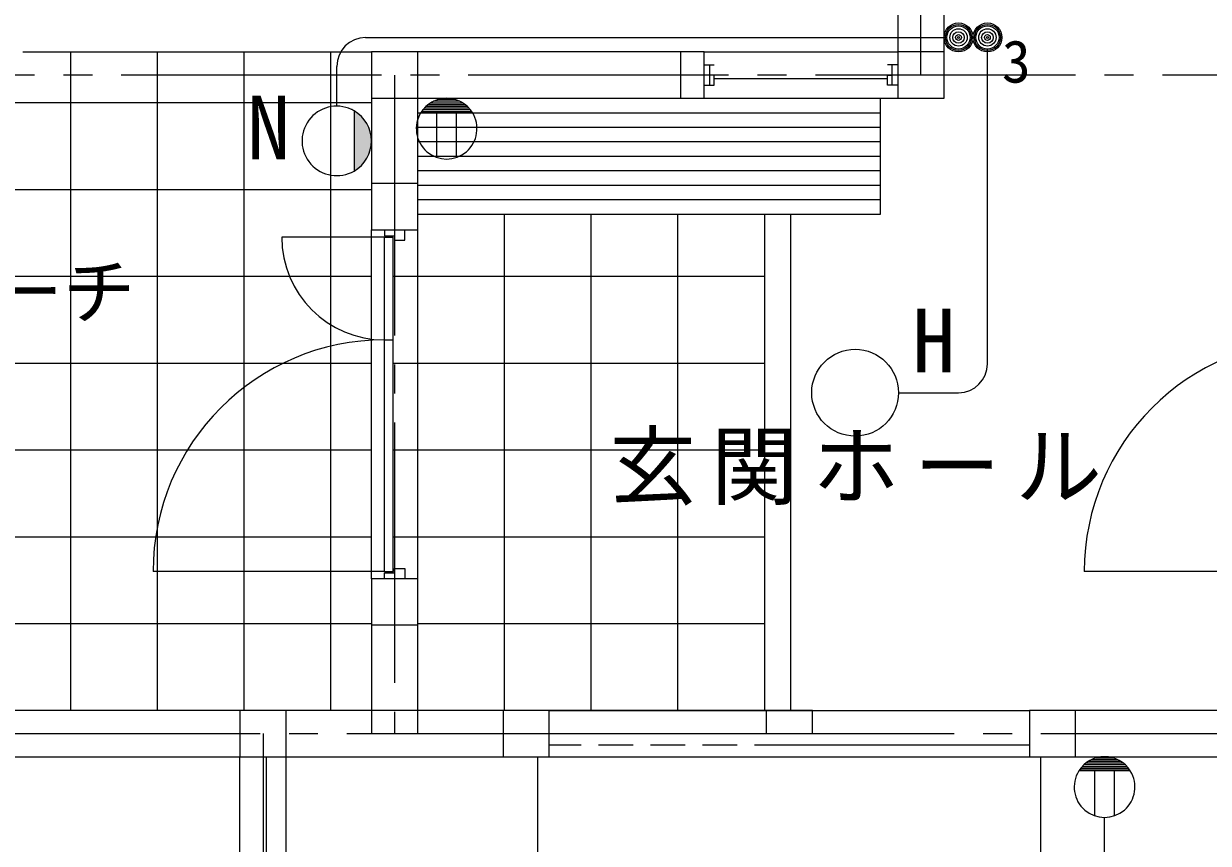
# Model space of a CAD drawing. Units: millimetres, scale not verified. Extents: x -17179 to 17748, y -9423 to 12077.
# Drawn here: x -15097 to -11000, y 5714 to 8545 of the extents above; entities that cross this region are included whole.
import ezdxf
from ezdxf.enums import TextEntityAlignment as Align

# ---------------------------------------------------------------- set-up
doc = ezdxf.new("R2010")
doc.units = ezdxf.units.MM
doc.header["$LTSCALE"] = 100
doc.linetypes.add('CHAIN2', pattern=[12, 9, -1, 1, -1])
doc.linetypes.add('DASHED1', pattern=[1.8, 1.2, -0.6])
for name, color, linetype, lineweight in [('0-0_基準線', 5, 'CHAIN2', 9), ('0-1_仕上げ', 5, 'Continuous', 9), ('0-3_建具', 5, 'Continuous', 9), ('0-5_見え掛り', 5, 'Continuous', 9), ('0-C_ハッチング', 5, 'Continuous', 9), ('6-2_配線', 2, 'Continuous', 13), ('6-B_記号', 3, 'Continuous', 13)]:
    doc.layers.add(name, color=color, linetype=linetype, lineweight=lineweight)
doc.layers.add('0-A_文字', color=5, linetype='Continuous')
doc.styles.add('ＭＳ ゴシック', font='')
doc.styles.get('ＭＳ ゴシック').set_extended_font_data('MS Gothic')

msp = doc.modelspace()

# ---------------------------------------------------------------- hatches: boundary and pattern name
at = {"layer": '6-B_記号'}
msp.add_hatch(color=8, dxfattribs=at).paths.add_polyline_path([(-13954.1, 8036.4, 0.57735), (-13954.1, 8244.2)])

# ---------------------------------------------------------------- linework, layer by layer
at = {"layer": '0-0_基準線'}
for p, q in [((-11994.1, 8367.8), (-11994.1, 9732.8)), ((-4259.1, 8367.8), (-15179.1, 8367.8)), ((-13814.1, 8367.8), (-13814.1, 6092.8)), ((-15179.1, 6092.8), (-10629.1, 6092.8)), ((-14269.1, 6092.8), (-14269.1, 2452.8))]:
    msp.add_line(p, q, dxfattribs=at)
at = {"layer": '0-1_仕上げ'}
for p, q in [((-12074.1, 9222.8), (-12074.1, 8287.8)), ((-11914.1, 8287.8), (-11914.1, 9222.8)), ((-13894.1, 8447.8), (-13894.1, 7832.8)), ((-12744.1, 8447.8), (-13894.1, 8447.8)), ((-13734.1, 7832.8), (-13734.1, 8447.8)), ((-12824.1, 8287.8), (-12824.1, 8447.8)), ((-12744.1, 8287.8), (-12744.1, 8447.8)), ((-11914.1, 8447.8), (-12074.1, 8447.8)), ((-13894.1, 8287.8), (-12744.1, 8287.8)), ((-12074.1, 8287.8), (-11914.1, 8287.8)), ((-13734.1, 7992.8), (-13894.1, 7992.8)), ((-13894.1, 7832.8), (-13734.1, 7832.8)), ((-13894.1, 6627.8), (-13894.1, 6092.8)), ((-13734.1, 6627.8), (-13894.1, 6627.8)), ((-13894.1, 6467.8), (-13734.1, 6467.8)), ((-12369.1, 6172.8), (-15259.1, 6172.8)), ((-14349.1, 6172.8), (-14349.1, 6012.8)), ((-14189.1, 6012.8), (-14189.1, 6172.8)), ((-13439.1, 6172.8), (-13439.1, 6012.8)), ((-13279.1, 6012.8), (-13279.1, 6172.8)), ((-12529.1, 6172.8), (-12529.1, 6092.8)), ((-10549.1, 6172.8), (-11619.1, 6172.8)), ((-11619.1, 6172.8), (-11619.1, 6012.8)), ((-11459.1, 6012.8), (-11459.1, 6172.8)), ((-15259.1, 6012.8), (-13279.1, 6012.8)), ((-11619.1, 6012.8), (-10549.1, 6012.8))]:
    msp.add_line(p, q, dxfattribs=at)
for points in [[(-13894.1, 6092.8), (-13734.1, 6092.8), (-13734.1, 6627.8)], [(-13279.1, 6092.8), (-12369.1, 6092.8), (-12369.1, 6172.8)]]:
    msp.add_lwpolyline(points, dxfattribs=at)
at = {"layer": '0-3_建具'}
for p, q in [((-12744.1, 8447.8), (-12074.1, 8447.8)), ((-12744.1, 8402.8), (-12709.1, 8402.8)), ((-12724.1, 8332.8), (-12724.1, 8402.8)), ((-12074.1, 8402.8), (-12109.1, 8402.8)), ((-12094.1, 8332.8), (-12094.1, 8402.8)), ((-12709.1, 8355.8), (-12109.1, 8355.8)), ((-12744.1, 8287.8), (-12074.1, 8287.8)), ((-13894.1, 6627.8), (-13894.1, 7832.8)), ((-13849.1, 7807.8), (-14204.1, 7807.8)), ((-13849.1, 6652.8), (-13849.1, 7807.8)), ((-13849.1, 7807.8), (-13819.1, 7807.8)), ((-13819.1, 6652.8), (-13819.1, 7807.8)), ((-13849.1, 7452.8), (-13819.1, 7452.8)), ((-13849.1, 6652.8), (-14649.1, 6652.8)), ((-13849.1, 6652.8), (-13819.1, 6652.8)), ((-10629.1, 6652.8), (-11429.1, 6652.8)), ((-13279.1, 6172.8), (-11619.1, 6172.8)), ((-11619.1, 6052.8), (-12449.1, 6052.8)), ((-14349.1, 4352.8), (-14349.1, 6012.8)), ((-14257.1, 5147.8), (-14257.1, 6012.8)), ((-14189.1, 4352.8), (-14189.1, 6012.8)), ((-13279.1, 6012.8), (-11619.1, 6012.8))]:
    msp.add_line(p, q, dxfattribs=at)
at = {"layer": '0-3_建具', "linetype": 'DASHED1'}
msp.add_line((-12449.1, 6052.8), (-13279.1, 6052.8), dxfattribs=at)
msp.add_line((-12449.1, 6052.8), (-13279.1, 6052.8), dxfattribs=at)
at = {"layer": '0-3_建具'}
for points in [[(-12744.1, 8332.8), (-12709.1, 8332.8), (-12709.1, 8367.8), (-12724.1, 8367.8)], [(-12074.1, 8332.8), (-12109.1, 8332.8), (-12109.1, 8367.8), (-12094.1, 8367.8)], [(-13849.1, 7832.8), (-13849.1, 7812.8), (-13814.1, 7812.8), (-13814.1, 7797.8), (-13779.1, 7797.8), (-13779.1, 7832.8)], [(-13849.1, 6627.8), (-13849.1, 6647.8), (-13814.1, 6647.8), (-13814.1, 6662.8), (-13779.1, 6662.8), (-13779.1, 6627.8)]]:
    msp.add_lwpolyline(points, dxfattribs=at)
for centre, radius, start, end in [((-13849.1, 7807.8), 355, 180, 270), ((-13849.1, 6652.8), 800, 90, 180), ((-10629.1, 6652.8), 800, 90, 180)]:
    msp.add_arc(centre, radius, start, end, dxfattribs=at)
at = {"layer": '0-5_見え掛り'}
for p, q in [((-15099.1, 8447.8), (-13894.1, 8447.8)), ((-12534.1, 6172.8), (-12534.1, 7887.8)), ((-12444.1, 6172.8), (-12444.1, 7887.8)), ((-13319.1, 2532.8), (-13319.1, 6012.8)), ((-11579.1, 2532.8), (-11579.1, 6012.8))]:
    msp.add_line(p, q, dxfattribs=at)
msp.add_lwpolyline([(-13734.1, 7887.8), (-12134.1, 7887.8), (-12134.1, 8287.8)], dxfattribs=at)
at = {"layer": '0-C_ハッチング'}
for p, q in [((-14934.1, 6172.8), (-14934.1, 8447.8)), ((-14634.1, 6172.8), (-14634.1, 8447.8)), ((-14334.1, 6172.8), (-14334.1, 8447.8)), ((-14034.1, 6172.8), (-14034.1, 8447.8)), ((-17029.1, 8272.8), (-13894.1, 8272.8)), ((-13734.1, 8237.8), (-12134.1, 8237.8)), ((-13734.1, 8187.8), (-12134.1, 8187.8)), ((-13734.1, 8137.8), (-12134.1, 8137.8)), ((-13734.1, 8087.8), (-12134.1, 8087.8)), ((-13734.1, 8037.8), (-12134.1, 8037.8)), ((-13734.1, 7987.8), (-12134.1, 7987.8)), ((-17029.1, 7972.8), (-13894.1, 7972.8)), ((-13734.1, 7937.8), (-12134.1, 7937.8)), ((-13734.1, 6627.8), (-13734.1, 7887.8)), ((-13434.1, 6172.8), (-13434.1, 7887.8)), ((-13134.1, 6172.8), (-13134.1, 7887.8)), ((-12834.1, 6172.8), (-12834.1, 7887.8)), ((-17029.1, 7672.8), (-13894.1, 7672.8)), ((-13819.1, 7672.8), (-12534.1, 7672.8)), ((-17029.1, 7372.8), (-13894.1, 7372.8)), ((-13819.1, 7372.8), (-12534.1, 7372.8)), ((-17029.1, 7072.8), (-13894.1, 7072.8)), ((-13819.1, 7072.8), (-12534.1, 7072.8)), ((-17029.1, 6772.8), (-13894.1, 6772.8)), ((-13819.1, 6772.8), (-12534.1, 6772.8)), ((-17029.1, 6472.8), (-13894.1, 6472.8)), ((-13734.1, 6472.8), (-12534.1, 6472.8))]:
    msp.add_line(p, q, dxfattribs=at)
at = {"layer": '6-2_配線'}
for p, q in [((-13914.1, 8497.8), (-11914.1, 8497.8)), ((-11764.1, 7370.3), (-11764.1, 8457.8)), ((-14014.1, 8260.3), (-14014.1, 8397.8)), ((-12071.6, 7270.3), (-11864.1, 7270.3)), ((-11359.1, 4322.8), (-11359.1, 5802.8))]:
    msp.add_line(p, q, dxfattribs=at)
for centre, start, end in [((-13914.1, 8397.8), 90, 180), ((-11864.1, 7370.3), 270, 0)]:
    msp.add_arc(centre, 100, start, end, dxfattribs=at)
at = {"layer": '6-B_記号'}
for p, q in [((-13588.2, 8277.2), (-13680, 8277.2)), ((-13603.4, 8283.2), (-13664.8, 8283.2)), ((-13954.1, 8244.2), (-13954.1, 8036.4)), ((-13545, 8238.4), (-13723.2, 8238.4)), ((-13546.8, 8241.2), (-13721.3, 8241.2)), ((-13551.2, 8247.2), (-13717, 8247.2)), ((-13556.2, 8253.2), (-13712, 8253.2)), ((-13562.1, 8259.2), (-13706.1, 8259.2)), ((-13569, 8265.2), (-13699.2, 8265.2)), ((-13577.5, 8271.2), (-13690.7, 8271.2)), ((-13668.3, 8083.5), (-13668.3, 8238.4)), ((-13599.9, 8083.5), (-13599.9, 8238.4)), ((-11287.1, 5984.2), (-11431.1, 5984.2)), ((-11294, 5990.2), (-11424.2, 5990.2)), ((-11302.5, 5996.2), (-11415.7, 5996.2)), ((-11313.2, 6002.2), (-11405, 6002.2)), ((-11328.4, 6008.2), (-11389.8, 6008.2)), ((-11270, 5963.4), (-11448.2, 5963.4)), ((-11271.8, 5966.2), (-11446.3, 5966.2)), ((-11276.2, 5972.2), (-11442, 5972.2)), ((-11281.2, 5978.2), (-11437, 5978.2)), ((-11393.3, 5808.5), (-11393.3, 5963.4)), ((-11324.9, 5808.5), (-11324.9, 5963.4))]:
    msp.add_line(p, q, dxfattribs=at)
for centre, radius in [((-11864.1, 8497.8), 50), ((-11864.1, 8497.8), 45), ((-11864.1, 8497.8), 40), ((-11864.1, 8497.8), 30), ((-11764.1, 8497.8), 50), ((-11764.1, 8497.8), 45), ((-11764.1, 8497.8), 40), ((-11764.1, 8497.8), 30), ((-11864.1, 8497.8), 20), ((-11864.1, 8497.8), 10), ((-11864.1, 8497.8), 3.33), ((-11764.1, 8497.8), 20), ((-11764.1, 8497.8), 10), ((-11764.1, 8497.8), 3.33), ((-12221.6, 7270.3), 150)]:
    msp.add_circle(centre, radius, dxfattribs=at)
for centre, radius, start, end in [((-13634.1, 8182.8), 105, 31.9465, 148.0534), ((-14014.1, 8140.3), 120, 65.0296, 300), ((-14014.1, 8140.3), 120, 64.3905, 65.0296), ((-14014.1, 8140.3), 120, 60, 64.3905), ((-14014.1, 8140.3), 120, 300, 60), ((-13634.1, 8182.8), 105, 148.0536, 31.9465), ((-11359.1, 5907.8), 105, 31.9465, 148.0534), ((-11359.1, 5907.8), 105, 148.0536, 31.9465)]:
    msp.add_arc(centre, radius, start, end, dxfattribs=at)

# ---------------------------------------------------------------- texts
at = {"layer": '0-A_文字', "style": 'ＭＳ ゴシック'}
msp.add_text('ポーチ', height=183.3, dxfattribs=at).set_placement((-15461.1, 7472.8), align=Align.BOTTOM_LEFT)
at = {"layer": '0-A_文字', "insert": (-13071.6, 6880.3), "char_height": 219.9, "attachment_point": 7, "style": 'ＭＳ ゴシック'}
msp.add_mtext('\\T1.17;玄関ホール', dxfattribs=at)
at = {"layer": '6-B_記号', "color": 4, "style": 'ＭＳ ゴシック'}
msp.add_text('3', height=146.6, dxfattribs=at).set_placement((-11714.1, 8297.8), align=Align.BOTTOM_LEFT)
at = {"layer": '6-B_記号', "color": 7, "style": 'ＭＳ ゴシック'}
for s, p in [('N', (-14324.6, 8011)), ('H', (-12024.5, 7275.3))]:
    msp.add_text(s, height=219.9, dxfattribs=at).set_placement(p, align=Align.BOTTOM_LEFT)

doc.saveas('drawing.dxf')
